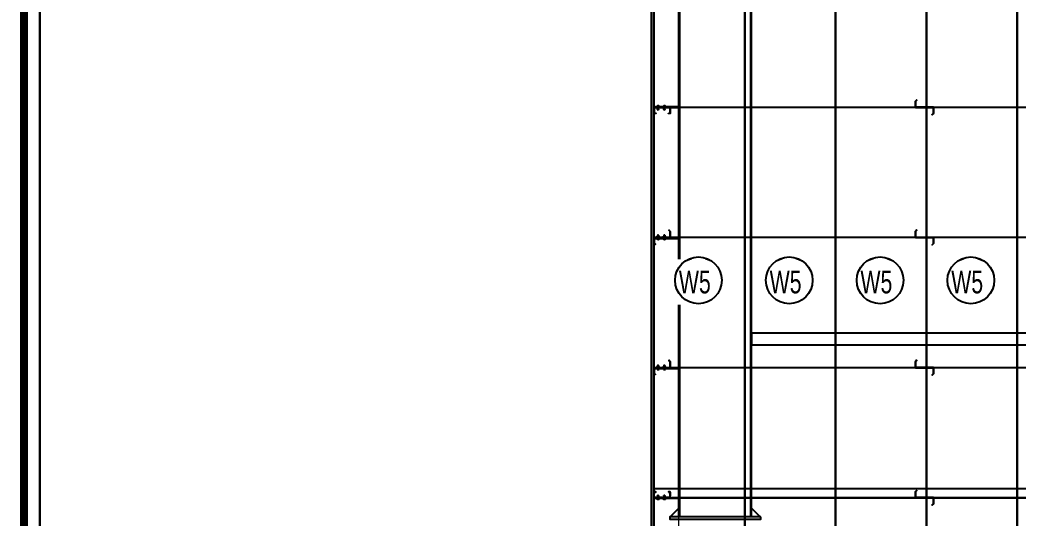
# Model space of a CAD drawing. Header units: inches. Extents: x 315041 to 662841, y -45540 to -35018.
# Drawn here: x 332589.6 to 332699.5, y -38412.4 to -38357.5 of the extents above; entities that cross this region are included whole.
import ezdxf

# ---------------------------------------------------------------- set-up
doc = ezdxf.new("R2010")
doc.units = ezdxf.units.IN
doc.header["$MEASUREMENT"] = 0
doc.linetypes.add('CENTER2', pattern=[28.575, 19.05, -3.175, 3.175, -3.175])
for name, color, linetype in [('2', 2, 'Continuous'), ('251', 251, 'Continuous'), ('3', 3, 'Continuous'), ('5', 5, 'Continuous'), ('6', 6, 'Continuous'), ('7', 7, 'Continuous'), ('8', 8, 'Continuous'), ('9', 9, 'Continuous'), ('BAO KHUNG', 31, 'Continuous')]:
    doc.layers.add(name, color=color, linetype=linetype)
doc.styles.add('ST1H', font='vnshxh.shx', dxfattribs={"width": 0.7})

# ---------------------------------------------------------------- blocks, each defined once
blk = doc.blocks.new('A$C75D82031')
at = {"layer": '7', "color": 147, "linetype": 'Continuous'}
blk.add_lwpolyline([(12.33, 57.61), (581.67, 57.61), (581.67, 409.19), (12.33, 409.19)], close=True, dxfattribs=at)
at = {"layer": 'BAO KHUNG', "color": 167, "linetype": 'Continuous', "const_width": 0.871}
blk.add_lwpolyline([(10.59, 9.07), (583.41, 9.07), (583.41, 410.93), (10.59, 410.93)], close=True, dxfattribs=at)
blk = doc.blocks.new('A$C6A7930B6')
at = {"layer": '2'}
h = blk.add_hatch(dxfattribs=at)
h.set_pattern_fill('ANSI31', color=256, scale=0.125, angle=-90, style=0)
h.set_pattern_definition([(315, (3303.04439, 11524.56439), (0.011048543456, 0.011048543456), [])])
h.paths.add_polyline_path([(1.5, 1.185), (1.5, 0.619), (0.016, 0.619), (0.016, 0.124), (0.129, 0.011), (0.118, 0), (0, 0.118), (0, 0.635), (1.484, 0.635), (1.484, 1.179), (1.371, 1.292), (1.382, 1.303)])
at = {"layer": '251'}
h = blk.add_hatch(color=256, dxfattribs=at)
h.paths.add_polyline_path([(0.314, 0.668), (0.31, 0.668, 0.192582), (0.332, 0.676, 0.192582), (0.353, 0.668)])
h.paths.add_polyline_path([(0.397, 0.668, 0.192582), (0.418, 0.676, 0.192582), (0.44, 0.668)])
h = blk.add_hatch(color=256, dxfattribs=at)
h.paths.add_polyline_path([(0.314, 0.455), (0.31, 0.455, 0.192582), (0.332, 0.464, 0.192582), (0.353, 0.455)])
h.paths.add_polyline_path([(0.397, 0.455, 0.192582), (0.418, 0.464, 0.192582), (0.44, 0.455)])
h = blk.add_hatch(color=256, dxfattribs=at)
h.paths.add_polyline_path([(0.898, 0.668), (0.893, 0.668, 0.192582), (0.915, 0.676, 0.192582), (0.937, 0.668)])
h.paths.add_polyline_path([(0.98, 0.668, 0.192582), (1.002, 0.676, 0.192582), (1.023, 0.668)])
h = blk.add_hatch(color=256, dxfattribs=at)
h.paths.add_polyline_path([(0.898, 0.455), (0.893, 0.455, 0.192582), (0.915, 0.464, 0.192582), (0.937, 0.455)])
h.paths.add_polyline_path([(0.98, 0.455, 0.192582), (1.002, 0.464, 0.192582), (1.023, 0.455)])
at = {"layer": '9', "linetype": 'Continuous'}
h = blk.add_hatch(dxfattribs=at)
h.set_pattern_fill('ANSI31', color=250, scale=0.25, angle=-90, style=0)
h.set_pattern_definition([(315, (3302.900187, 11527.014995), (0.02209708691, 0.02209708691), [])])
h.paths.add_polyline_path([(2.292, 0.552), (2.292, 0.619), (0.125, 0.619), (0.125, 0.552)])
at = {"layer": '2'}
blk.add_lwpolyline([(1.5, 1.185), (1.5, 0.619), (0.016, 0.619), (0.016, 0.124), (0.129, 0.011), (0.118, 0), (0, 0.118), (0, 0.635), (1.484, 0.635), (1.484, 1.179), (1.371, 1.292), (1.382, 1.303)], close=True, dxfattribs=at)
at = {"layer": '5', "linetype": 'CENTER2', "ltscale": 0.2}
for p, q in [((0.375, 0.436), (0.375, 0.859)), ((0.958, 0.436), (0.958, 0.859))]:
    blk.add_line(p, q, dxfattribs=at)
at = {"layer": '6'}
blk.add_lwpolyline([(2.292, 0.552), (2.292, 0.619), (0.125, 0.619), (0.125, 0.552), (2.292, 0.552)], dxfattribs=at)
at = {"layer": '8'}
for p, q in [((0.288, 0.676), (0.288, 0.739)), ((0.288, 0.464), (0.288, 0.526)), ((0.44, 0.748), (0.31, 0.748)), ((0.44, 0.535), (0.31, 0.535)), ((0.436, 0.668), (0.314, 0.668)), ((0.436, 0.552), (0.314, 0.552)), ((0.436, 0.455), (0.314, 0.455)), ((0.335, 0.832), (0.325, 0.824)), ((0.325, 0.824), (0.335, 0.817)), ((0.335, 0.772), (0.325, 0.764)), ((0.325, 0.764), (0.325, 0.748)), ((0.325, 0.635), (0.325, 0.552)), ((0.332, 0.676), (0.332, 0.739)), ((0.332, 0.676), (0.332, 0.739)), ((0.332, 0.464), (0.332, 0.526)), ((0.332, 0.464), (0.332, 0.526)), ((0.415, 0.837), (0.335, 0.837)), ((0.335, 0.832), (0.335, 0.837)), ((0.335, 0.832), (0.375, 0.835)), ((0.35, 0.759), (0.415, 0.765)), ((0.425, 0.759), (0.35, 0.759)), ((0.375, 0.837), (0.375, 0.835)), ((0.375, 0.835), (0.375, 0.837)), ((0.415, 0.837), (0.42, 0.83)), ((0.42, 0.83), (0.415, 0.825)), ((0.415, 0.78), (0.425, 0.774)), ((0.425, 0.774), (0.415, 0.765)), ((0.415, 0.765), (0.425, 0.759)), ((0.418, 0.676), (0.418, 0.739)), ((0.418, 0.464), (0.418, 0.526)), ((0.425, 0.759), (0.425, 0.748)), ((0.425, 0.635), (0.425, 0.552)), ((0.462, 0.676), (0.462, 0.739)), ((0.462, 0.464), (0.462, 0.526)), ((0.872, 0.676), (0.872, 0.739)), ((0.872, 0.464), (0.872, 0.526)), ((1.023, 0.748), (0.893, 0.748)), ((1.023, 0.535), (0.893, 0.535)), ((1.019, 0.668), (0.898, 0.668)), ((1.019, 0.552), (0.898, 0.552)), ((1.019, 0.455), (0.898, 0.455)), ((0.918, 0.832), (0.908, 0.824)), ((0.908, 0.824), (0.918, 0.817)), ((0.918, 0.772), (0.908, 0.764)), ((0.908, 0.764), (0.908, 0.748)), ((0.908, 0.635), (0.908, 0.552)), ((0.915, 0.676), (0.915, 0.739)), ((0.915, 0.676), (0.915, 0.739)), ((0.915, 0.464), (0.915, 0.526)), ((0.915, 0.464), (0.915, 0.526)), ((0.998, 0.837), (0.918, 0.837)), ((0.918, 0.832), (0.918, 0.837)), ((0.918, 0.832), (0.958, 0.835)), ((0.933, 0.759), (0.998, 0.765)), ((1.008, 0.759), (0.933, 0.759)), ((0.958, 0.837), (0.958, 0.835)), ((0.958, 0.835), (0.958, 0.837)), ((0.998, 0.837), (1.003, 0.83)), ((1.003, 0.83), (0.998, 0.825)), ((0.998, 0.78), (1.008, 0.774)), ((1.008, 0.774), (0.998, 0.765)), ((0.998, 0.765), (1.008, 0.759)), ((1.002, 0.676), (1.002, 0.739)), ((1.002, 0.464), (1.002, 0.526)), ((1.008, 0.759), (1.008, 0.748)), ((1.008, 0.635), (1.008, 0.552)), ((1.045, 0.676), (1.045, 0.739)), ((1.045, 0.464), (1.045, 0.526))]:
    blk.add_line(p, q, dxfattribs=at)
for points in [[(0.275, 0.65), (0.275, 0.668), (0.475, 0.668), (0.475, 0.65)], [(0.275, 0.535), (0.275, 0.552), (0.475, 0.552), (0.475, 0.535)], [(0.335, 0.817), (0.325, 0.809), (0.335, 0.802), (0.415, 0.81), (0.425, 0.819), (0.415, 0.825)], [(0.335, 0.802), (0.325, 0.794), (0.335, 0.787), (0.415, 0.795), (0.425, 0.804), (0.415, 0.81)], [(0.335, 0.787), (0.325, 0.779), (0.335, 0.772), (0.415, 0.78), (0.425, 0.789), (0.415, 0.795)], [(0.859, 0.65), (0.859, 0.668), (1.058, 0.668), (1.058, 0.65)], [(0.859, 0.535), (0.859, 0.552), (1.058, 0.552), (1.058, 0.535)], [(0.918, 0.817), (0.908, 0.809), (0.918, 0.802), (0.998, 0.81), (1.008, 0.819), (0.998, 0.825)], [(0.918, 0.802), (0.908, 0.794), (0.918, 0.787), (0.998, 0.795), (1.008, 0.804), (0.998, 0.81)], [(0.918, 0.787), (0.908, 0.779), (0.918, 0.772), (0.998, 0.78), (1.008, 0.789), (0.998, 0.795)]]:
    blk.add_lwpolyline(points, close=True, dxfattribs=at)
for centre, start, end in [((0.31, 0.716), 46.39718, 133.60282), ((0.31, 0.699), 226.39718, 313.60282), ((0.31, 0.503), 46.39718, 133.60282), ((0.31, 0.486), 226.39718, 313.60282), ((0.353, 0.716), 90, 133.60282), ((0.353, 0.699), 226.39718, 270), ((0.353, 0.503), 90, 133.60282), ((0.353, 0.486), 226.39718, 270), ((0.397, 0.716), 46.39718, 90), ((0.397, 0.699), 270, 313.60282), ((0.397, 0.503), 46.39718, 90), ((0.397, 0.486), 270, 313.60282), ((0.44, 0.716), 46.39718, 133.60282), ((0.44, 0.699), 226.39718, 313.60282), ((0.44, 0.503), 46.39718, 133.60282), ((0.44, 0.486), 226.39718, 313.60282), ((0.893, 0.716), 46.39718, 133.60282), ((0.893, 0.699), 226.39718, 313.60282), ((0.893, 0.503), 46.39718, 133.60282), ((0.893, 0.486), 226.39718, 313.60282), ((0.937, 0.716), 90, 133.60282), ((0.937, 0.699), 226.39718, 270), ((0.937, 0.503), 90, 133.60282), ((0.937, 0.486), 226.39718, 270), ((0.98, 0.716), 46.39718, 90), ((0.98, 0.699), 270, 313.60282), ((0.98, 0.503), 46.39718, 90), ((0.98, 0.486), 270, 313.60282), ((1.023, 0.716), 46.39718, 133.60282), ((1.023, 0.699), 226.39718, 313.60282), ((1.023, 0.503), 46.39718, 133.60282), ((1.023, 0.486), 226.39718, 313.60282)]:
    blk.add_arc(centre, 0.0314, start, end, dxfattribs=at)
blk = doc.blocks.new('*U148')
at = {"layer": '251'}
h = blk.add_hatch(color=256, dxfattribs=at)
h.paths.add_polyline_path([(-0.053, -0.04), (-0.053, -0.043, -0.192582), (-0.048, -0.029, -0.192582), (-0.053, -0.014)])
h.paths.add_polyline_path([(-0.053, 0.014, -0.192582), (-0.048, 0.029, -0.192582), (-0.053, 0.043)])
h = blk.add_hatch(color=256, dxfattribs=at)
h.paths.add_polyline_path([(0.067, -0.04), (0.067, -0.043, -0.192582), (0.073, -0.029, -0.192582), (0.067, -0.014)])
h.paths.add_polyline_path([(0.067, 0.014, -0.192582), (0.073, 0.029, -0.192582), (0.067, 0.043)])
at = {"layer": '5', "linetype": 'CENTER2', "ltscale": 0.2}
blk.add_line((-0.077, 0), (0.206, 0), dxfattribs=at)
at = {"layer": '8'}
for p, q in [((-0.053, 0.04), (-0.053, -0.04)), ((-0.048, 0.058), (-0.006, 0.058)), ((-0.048, 0.029), (-0.006, 0.029)), ((0, 0.043), (0, -0.043)), ((0.056, 0.033), (0, 0.033)), ((0.056, -0.066), (0.056, 0.066)), ((0.056, 0.066), (0.067, 0.066)), ((0.067, -0.066), (0.067, 0.066)), ((0.067, 0.04), (0.067, -0.04)), ((0.073, 0.058), (0.115, 0.058)), ((0.073, 0.029), (0.115, 0.029)), ((0.12, 0.043), (0.12, -0.043)), ((0.128, 0.033), (0.12, 0.033)), ((0.132, 0.027), (0.128, 0.033)), ((0.128, 0.033), (0.128, -0.017)), ((0.128, -0.017), (0.132, 0.027)), ((0.138, 0.033), (0.132, 0.027)), ((0.142, 0.027), (0.138, 0.033)), ((0.175, 0.03), (0.172, 0.027)), ((0.18, 0.027), (0.175, 0.03)), ((0.177, -0.027), (0.178, 0)), ((0.18, 0), (0.178, 0)), ((0.178, 0), (0.18, 0)), ((0.18, 0.027), (0.18, -0.027)), ((-0.048, -0.029), (-0.006, -0.029)), ((-0.048, -0.029), (-0.006, -0.029)), ((-0.048, -0.058), (-0.006, -0.058)), ((0.056, -0.033), (0, -0.033)), ((0.056, -0.066), (0.067, -0.066)), ((0.073, -0.029), (0.115, -0.029)), ((0.073, -0.029), (0.115, -0.029)), ((0.073, -0.058), (0.115, -0.058)), ((0.131, -0.033), (0.12, -0.033)), ((0.137, -0.027), (0.131, -0.033)), ((0.171, -0.033), (0.167, -0.027)), ((0.177, -0.027), (0.171, -0.033)), ((0.177, -0.027), (0.18, -0.027))]:
    blk.add_line(p, q, dxfattribs=at)
for points in [[(0.147, -0.027), (0.141, -0.033), (0.137, -0.027), (0.142, 0.027), (0.148, 0.033), (0.152, 0.027)], [(0.157, -0.027), (0.151, -0.033), (0.147, -0.027), (0.152, 0.027), (0.158, 0.033), (0.162, 0.027)], [(0.167, -0.027), (0.161, -0.033), (0.157, -0.027), (0.162, 0.027), (0.168, 0.033), (0.172, 0.027)]]:
    blk.add_lwpolyline(points, close=True, dxfattribs=at)
for centre, start, end in [((-0.032, 0.043), 136.39718, 223.60282), ((-0.032, 0.014), 136.39718, 180), ((-0.021, 0.043), 316.39718, 43.60282), ((-0.021, 0.014), 0, 43.60282), ((0.088, 0.043), 136.39718, 223.60282), ((0.088, 0.014), 136.39718, 180), ((0.099, 0.043), 316.39718, 43.60282), ((0.099, 0.014), 0, 43.60282), ((-0.032, -0.014), 180, 223.60282), ((-0.032, -0.043), 136.39718, 223.60282), ((-0.021, -0.014), 316.39718, 0), ((-0.021, -0.043), 316.39718, 43.60282), ((0.088, -0.014), 180, 223.60282), ((0.088, -0.043), 136.39718, 223.60282), ((0.099, -0.014), 316.39718, 0), ((0.099, -0.043), 316.39718, 43.60282)]:
    blk.add_arc(centre, 0.0209, start, end, dxfattribs=at)
blk = doc.blocks.new('*U149')
at = {"layer": '251'}
h = blk.add_hatch(color=256, dxfattribs=at)
h.paths.add_polyline_path([(-0.053, -0.04), (-0.053, -0.043, -0.192582), (-0.048, -0.029, -0.192582), (-0.053, -0.014)])
h.paths.add_polyline_path([(-0.053, 0.014, -0.192582), (-0.048, 0.029, -0.192582), (-0.053, 0.043)])
h = blk.add_hatch(color=256, dxfattribs=at)
h.paths.add_polyline_path([(0.067, -0.04), (0.067, -0.043, -0.192582), (0.073, -0.029, -0.192582), (0.067, -0.014)])
h.paths.add_polyline_path([(0.067, 0.014, -0.192582), (0.073, 0.029, -0.192582), (0.067, 0.043)])
at = {"layer": '5', "linetype": 'CENTER2', "ltscale": 0.2}
blk.add_line((-0.077, 0), (0.206, 0), dxfattribs=at)
at = {"layer": '8'}
for p, q in [((-0.053, 0.04), (-0.053, -0.04)), ((-0.048, 0.058), (-0.006, 0.058)), ((-0.048, 0.029), (-0.006, 0.029)), ((0, 0.043), (0, -0.043)), ((0.056, 0.033), (0, 0.033)), ((0.056, -0.066), (0.056, 0.066)), ((0.056, 0.066), (0.067, 0.066)), ((0.067, -0.066), (0.067, 0.066)), ((0.067, 0.04), (0.067, -0.04)), ((0.073, 0.058), (0.115, 0.058)), ((0.073, 0.029), (0.115, 0.029)), ((0.12, 0.043), (0.12, -0.043)), ((0.128, 0.033), (0.12, 0.033)), ((0.132, 0.027), (0.128, 0.033)), ((0.128, 0.033), (0.128, -0.017)), ((0.128, -0.017), (0.132, 0.027)), ((0.138, 0.033), (0.132, 0.027)), ((0.142, 0.027), (0.138, 0.033)), ((0.175, 0.03), (0.172, 0.027)), ((0.18, 0.027), (0.175, 0.03)), ((0.177, -0.027), (0.178, 0)), ((0.18, 0), (0.178, 0)), ((0.178, 0), (0.18, 0)), ((0.18, 0.027), (0.18, -0.027)), ((-0.048, -0.029), (-0.006, -0.029)), ((-0.048, -0.029), (-0.006, -0.029)), ((-0.048, -0.058), (-0.006, -0.058)), ((0.056, -0.033), (0, -0.033)), ((0.056, -0.066), (0.067, -0.066)), ((0.073, -0.029), (0.115, -0.029)), ((0.073, -0.029), (0.115, -0.029)), ((0.073, -0.058), (0.115, -0.058)), ((0.131, -0.033), (0.12, -0.033)), ((0.137, -0.027), (0.131, -0.033)), ((0.171, -0.033), (0.167, -0.027)), ((0.177, -0.027), (0.171, -0.033)), ((0.177, -0.027), (0.18, -0.027))]:
    blk.add_line(p, q, dxfattribs=at)
for points in [[(0.147, -0.027), (0.141, -0.033), (0.137, -0.027), (0.142, 0.027), (0.148, 0.033), (0.152, 0.027)], [(0.157, -0.027), (0.151, -0.033), (0.147, -0.027), (0.152, 0.027), (0.158, 0.033), (0.162, 0.027)], [(0.167, -0.027), (0.161, -0.033), (0.157, -0.027), (0.162, 0.027), (0.168, 0.033), (0.172, 0.027)]]:
    blk.add_lwpolyline(points, close=True, dxfattribs=at)
for centre, start, end in [((-0.032, 0.043), 136.39718, 223.60282), ((-0.032, 0.014), 136.39718, 180), ((-0.021, 0.043), 316.39718, 43.60282), ((-0.021, 0.014), 0, 43.60282), ((0.088, 0.043), 136.39718, 223.60282), ((0.088, 0.014), 136.39718, 180), ((0.099, 0.043), 316.39718, 43.60282), ((0.099, 0.014), 0, 43.60282), ((-0.032, -0.014), 180, 223.60282), ((-0.032, -0.043), 136.39718, 223.60282), ((-0.021, -0.014), 316.39718, 0), ((-0.021, -0.043), 316.39718, 43.60282), ((0.088, -0.014), 180, 223.60282), ((0.088, -0.043), 136.39718, 223.60282), ((0.099, -0.014), 316.39718, 0), ((0.099, -0.043), 316.39718, 43.60282)]:
    blk.add_arc(centre, 0.0209, start, end, dxfattribs=at)
blk = doc.blocks.new('A$C174458B3')
at = {"layer": '2'}
blk.add_lwpolyline([(1.333, 0.017), (1.483, 0.017), (1.483, 0.525), (0.017, 0.525), (0.017, 0.017), (0.167, 0.017), (0.167, 0), (0, 0), (0, 0.542), (1.5, 0.542), (1.5, 0), (1.333, 0), (1.333, 0.017)], dxfattribs=at)
at = {"layer": '5'}
blk.add_lwpolyline([(2.292, 0.542), (2.292, 0.608), (0.125, 0.608), (0.125, 0.542), (2.292, 0.542)], dxfattribs=at)
at = {"layer": '251', "color": 147, "xscale": 1.5, "yscale": 1.5, "zscale": 1.5, "rotation": 270}
for name, p in [('*U149', (0.375, 0.608)), ('*U148', (0.958, 0.608))]:
    blk.add_blockref(name, p, dxfattribs=at)

msp = doc.modelspace()

# ---------------------------------------------------------------- hatches: boundary and pattern name
at = {"layer": '2'}
h = msp.add_hatch(dxfattribs=at)
h.set_pattern_fill('ANSI31', color=9, scale=0.15, angle=90, style=0)
h.set_pattern_definition([(135, (328721.580816, -52196.56366), (-0.013258252147, -0.013258252147), [])])
h.paths.add_polyline_path([(332688.2115, -38366.4949), (332688.2115, -38367.1749), (332690.1925, -38367.1749), (332690.1925, -38367.8281), (332690.0566, -38367.9639), (332690.07, -38367.9773), (332690.2115, -38367.8359), (332690.2115, -38367.1559), (332688.2305, -38367.1559), (332688.2305, -38366.5028), (332688.3663, -38366.3669), (332688.3529, -38366.3535)])
h = msp.add_hatch(dxfattribs=at)
h.set_pattern_fill('ANSI31', color=9, scale=0.15, angle=90, style=0)
h.set_pattern_definition([(135, (328721.580816, -52210.896993), (-0.013258252147, -0.013258252147), [])])
h.paths.add_polyline_path([(332688.2115, -38380.8283), (332688.2115, -38381.5083), (332690.1925, -38381.5083), (332690.1925, -38382.1614), (332690.0566, -38382.2972), (332690.07, -38382.3107), (332690.2115, -38382.1693), (332690.2115, -38381.4893), (332688.2305, -38381.4893), (332688.2305, -38380.8361), (332688.3663, -38380.7003), (332688.3529, -38380.6868)])
h = msp.add_hatch(dxfattribs=at)
h.set_pattern_fill('ANSI31', color=9, scale=0.15, angle=90, style=0)
h.set_pattern_definition([(135, (328721.580816, -52225.230327), (-0.013258252147, -0.013258252147), [])])
h.paths.add_polyline_path([(332688.2115, -38395.1616), (332688.2115, -38395.8416), (332690.1925, -38395.8416), (332690.1925, -38396.4947), (332690.0566, -38396.6306), (332690.07, -38396.644), (332690.2115, -38396.5026), (332690.2115, -38395.8226), (332688.2305, -38395.8226), (332688.2305, -38395.1695), (332688.3663, -38395.0336), (332688.3529, -38395.0202)])
h = msp.add_hatch(dxfattribs=at)
h.set_pattern_fill('ANSI31', color=9, scale=0.15, angle=90, style=0)
h.set_pattern_definition([(135, (328721.580816, -52239.56366), (-0.013258252147, -0.013258252147), [])])
h.paths.add_polyline_path([(332688.2115, -38409.4949), (332688.2115, -38410.1749), (332690.1925, -38410.1749), (332690.1925, -38410.8281), (332690.0566, -38410.9639), (332690.07, -38410.9773), (332690.2115, -38410.8359), (332690.2115, -38410.1559), (332688.2305, -38410.1559), (332688.2305, -38409.5028), (332688.3663, -38409.3669), (332688.3529, -38409.3535)])

# ---------------------------------------------------------------- linework, layer by layer
at = {"color": 8}
msp.add_lwpolyline([(332591.7733, -38287.5287), (332876.4423, -38287.5287), (332876.4423, -38639.1085), (332591.7733, -38639.1085)], close=True, dxfattribs=at)
at = {"color": 4}
for points in [[(332659.4248, -38410.1749), (332669.4248, -38410.1749), (332669.4248, -38354.1749), (332659.4248, -38354.1749)], [(332669.4248, -38410.1749), (332679.4248, -38410.1749), (332679.4248, -38354.1749), (332669.4248, -38354.1749)], [(332679.4248, -38410.1749), (332689.4248, -38410.1749), (332689.4248, -38354.1749), (332679.4248, -38354.1749)], [(332689.4248, -38410.1749), (332699.4248, -38410.1749), (332699.4248, -38354.1749), (332689.4248, -38354.1749)], [(332699.4248, -38410.1749), (332709.4248, -38410.1749), (332709.4248, -38354.1749), (332699.4248, -38354.1749)], [(332659.4248, -38465.1749), (332669.4248, -38465.1749), (332669.4248, -38409.1749), (332659.4248, -38409.1749)], [(332669.4248, -38465.1749), (332679.4248, -38465.1749), (332679.4248, -38409.1749), (332669.4248, -38409.1749)], [(332679.4248, -38465.1749), (332689.4248, -38465.1749), (332689.4248, -38409.1749), (332679.4248, -38409.1749)], [(332689.4248, -38465.1749), (332699.4248, -38465.1749), (332699.4248, -38409.1749), (332689.4248, -38409.1749)], [(332699.4248, -38465.1749), (332709.4248, -38465.1749), (332709.4248, -38409.1749), (332699.4248, -38409.1749)]]:
    msp.add_lwpolyline(points, close=True, dxfattribs=at)
at = {"layer": '2', "color": 9}
for p, q in [((332825.7237, -38367.1749), (332661.4248, -38367.1749)), ((332825.7237, -38381.5083), (332661.4248, -38381.5083)), ((332825.7237, -38395.8416), (332661.4248, -38395.8416)), ((332825.7237, -38410.1749), (332661.4248, -38410.1749))]:
    msp.add_line(p, q, dxfattribs=at)
for points in [[(332688.2115, -38366.4949), (332688.2115, -38367.1749), (332690.1925, -38367.1749), (332690.1925, -38367.8281), (332690.0566, -38367.9639), (332690.07, -38367.9773), (332690.2115, -38367.8359), (332690.2115, -38367.1559), (332688.2305, -38367.1559), (332688.2305, -38366.5028), (332688.3663, -38366.3669), (332688.3529, -38366.3535)], [(332688.2115, -38380.8283), (332688.2115, -38381.5083), (332690.1925, -38381.5083), (332690.1925, -38382.1614), (332690.0566, -38382.2972), (332690.07, -38382.3107), (332690.2115, -38382.1693), (332690.2115, -38381.4893), (332688.2305, -38381.4893), (332688.2305, -38380.8361), (332688.3663, -38380.7003), (332688.3529, -38380.6868)], [(332688.2115, -38395.1616), (332688.2115, -38395.8416), (332690.1925, -38395.8416), (332690.1925, -38396.4947), (332690.0566, -38396.6306), (332690.07, -38396.644), (332690.2115, -38396.5026), (332690.2115, -38395.8226), (332688.2305, -38395.8226), (332688.2305, -38395.1695), (332688.3663, -38395.0336), (332688.3529, -38395.0202)], [(332688.2115, -38409.4949), (332688.2115, -38410.1749), (332690.1925, -38410.1749), (332690.1925, -38410.8281), (332690.0566, -38410.9639), (332690.07, -38410.9773), (332690.2115, -38410.8359), (332690.2115, -38410.1559), (332688.2305, -38410.1559), (332688.2305, -38409.5028), (332688.3663, -38409.3669), (332688.3529, -38409.3535)]]:
    msp.add_lwpolyline(points, close=True, dxfattribs=at)
at = {"layer": '3', "color": 9}
msp.add_lwpolyline([(332659.4248, -38300.1958), (332659.125, -38300.1958), (332659.125, -38561.1758), (332659.4248, -38561.1758)], close=True, dxfattribs=at)
at = {"layer": '8', "color": 9}
for p, q in [((332670.0748, -38412.2758), (332670.0748, -38320.1124)), ((332662.2748, -38412.2758), (332662.2748, -38320.8924)), ((332670.1748, -38412.2758), (332670.1748, -38323.5884)), ((332662.1748, -38412.2758), (332662.1748, -38324.4024)), ((332662.1748, -38411.3258), (332661.2248, -38412.2758)), ((332670.1748, -38411.3258), (332671.1248, -38412.2758))]:
    msp.add_line(p, q, dxfattribs=at)
at = {"layer": '8', "color": 9, "lineweight": 0, "ltscale": 10}
msp.add_line((332662.1748, -38502.7758), (332662.1748, -38320.9024), dxfattribs=at)
at = {"layer": '8', "color": 9}
for points in [[(332670.1748, -38393.3108), (332743.5248, -38393.3108), (332743.5248, -38392.0408), (332670.1748, -38392.0408)], [(332671.1748, -38412.2758), (332661.1748, -38412.2758), (332661.1748, -38412.5258), (332671.1748, -38412.5258)]]:
    msp.add_lwpolyline(points, close=True, dxfattribs=at)

# ---------------------------------------------------------------- block references
at = {"color": 1}
msp.add_blockref('A$C75D82031', (332579.4423, -38696.7186), dxfattribs=at)
at = {"layer": '2', "color": 9, "xscale": 1.200000000011642, "yscale": 1.19999999999709, "zscale": 1.2}
for name, p in [('A$C174458B3', (332659.4248, -38367.8249)), ('A$C6A7930B6', (332659.4248, -38382.2507)), ('A$C6A7930B6', (332659.4248, -38396.584))]:
    msp.add_blockref(name, p, dxfattribs=at)
at = {"layer": '2', "color": 9, "xscale": -1.200000000011642, "yscale": 1.19999999999709, "zscale": 1.2, "rotation": 180}
msp.add_blockref('A$C174458B3', (332659.4248, -38409.5249), dxfattribs=at)

# ---------------------------------------------------------------- next in the draw order: texts
at = {"color": 4, "char_height": 2.5, "attachment_point": 6, "style": 'ST1H', "bg_fill": 2}
for insert in [(332665.6767, -38386.4187), (332675.6767, -38386.4187), (332685.6767, -38386.4187), (332695.6767, -38386.4187)]:
    msp.add_mtext('\\A1;W5', dxfattribs=dict(at, insert=insert))

# ---------------------------------------------------------------- next in the draw order: linework, layer by layer
at = {"color": 4}
for centre in [(332664.3232, -38386.2146), (332674.3232, -38386.2146), (332684.3232, -38386.2146), (332694.3232, -38386.2146)]:
    msp.add_circle(centre, 2.571, dxfattribs=at)

doc.saveas('drawing.dxf')
